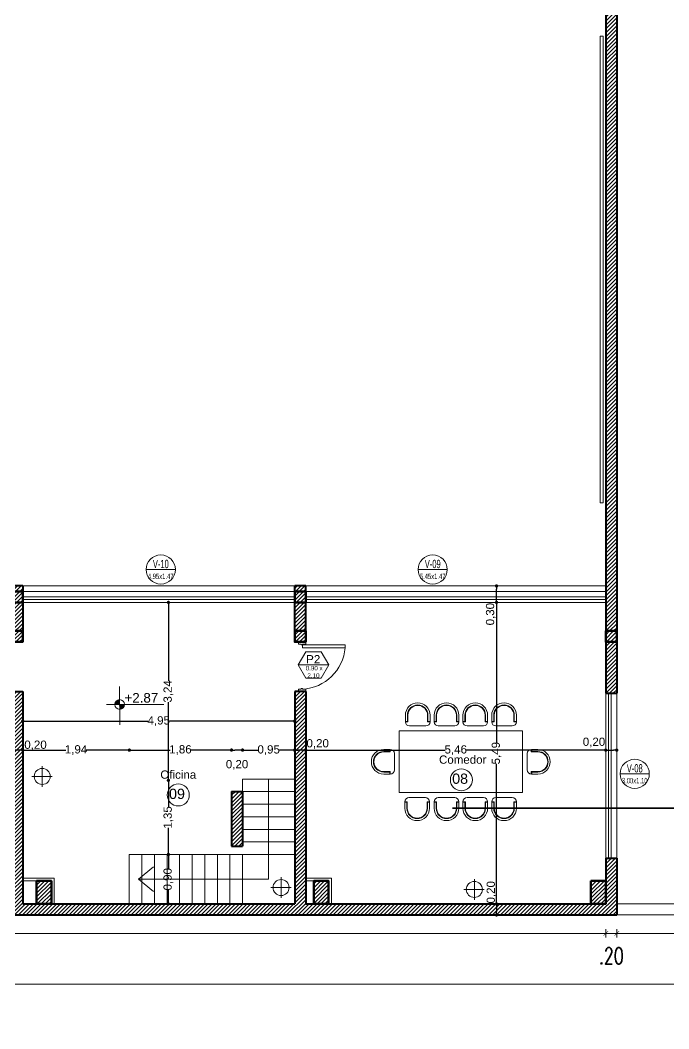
# Model space of a CAD drawing. Header units: millimetres. Extents: x 130 to 235, y 159 to 225.
# Drawn here: x 209.86 to 221.66, y 160.95 to 179.31 of the extents above; entities that cross this region are included whole.
import ezdxf
from ezdxf.enums import TextEntityAlignment as Align

# ---------------------------------------------------------------- set-up
doc = ezdxf.new("R2010")
doc.units = ezdxf.units.MM
doc.linetypes.add('ACAD_ISO10W100', pattern=[18.5, 12, -3, 0.5, -3])
for name, color, linetype, lineweight in [('015', 1, 'Continuous', 15), ('02', 5, 'Continuous', 20), ('A-COT-PARC', 252, 'Continuous', 15), ('A-SIMB-CARP', 7, 'Continuous', 13), ('A-SIMB-TEXT', 60, 'Continuous', 15), ('COLUMNAS', 3, 'Continuous', 50), ('COTAS', 151, 'Continuous', 5), ('EJES', 6, 'ACAD_ISO10W100', 35), ('Hatch', 253, 'Continuous', 5), ('hatch muro', 252, 'Continuous', 5), ('MUROS', 7, 'Continuous', 40), ('Simbolos', 6, 'Continuous', 20), ('TEXTOS', 2, 'Continuous', 20), ('Textos Simb', 4, 'Continuous', 20)]:
    doc.layers.add(name, color=color, linetype=linetype, lineweight=lineweight)
doc.layers.add('luces emergencia', color=40, linetype='Continuous', lineweight=5, true_color=0xeac806)
doc.styles.add('COTAS', font='ROMANS', dxfattribs={"width": 0.7})
doc.styles.add('REFE-SIM-01', font='swisscl.ttf', dxfattribs={"width": 0.9})
doc.styles.add('STYLE1', font='arial.ttf')
doc.dimstyles.new('COTA 100', dxfattribs={"dimtxt": 0.12, "dimasz": 0.15, "dimexe": 0, "dimexo": 0, "dimgap": 0.04, "dimtad": 1, "dimzin": 4, "dimdsep": 46, "dimtxsty": 'COTAS', "dimblk1": 'COTA_N', "dimblk2": 'COTA_N', "dimsah": 1, "dimcen": 0.09, "dimse1": 1, "dimse2": 1, "dimclrd": 256, "dimclrt": 60, "dimadec": 4, "dimazin": 0, "dimtfac": 1, "dimtix": 1, "dimtmove": 2, "dimatfit": 3, "dimfxl": 1, "dimtolj": 1, "dimtzin": 0, "dimlwd": -1, "dimarcsym": 0})
doc.dimstyles.new('ISO-25', dxfattribs={"dimtxt": 0.15, "dimasz": 0.06, "dimexe": 0, "dimexo": 0, "dimgap": 0, "dimtad": 0, "dimzin": 1, "dimtxsty": 'STYLE1', "dimblk": 'DOT', "dimcen": 2.5, "dimclrt": 5, "dimadec": 0, "dimazin": 0, "dimtfac": 1, "dimtmove": 2, "dimatfit": 3, "dimldrblk": 'DOT', "dimfxl": 1, "dimarcsym": 0})
pattern_1 = [(45, (-1047.780325, -271.0186), (-0.035355339, 0.035355339), [])]

# ---------------------------------------------------------------- blocks, each defined once
blk = doc.blocks.new('COTA_N')
for p, q in [((-1, 0), (0, 0)), ((0, 0.5), (0, -0.5))]:
    blk.add_line(p, q)
at = {"const_width": 0.065}
blk.add_lwpolyline([(0.141421, 0.141421), (0.282843, 0.282843), (0, 0), (-0.141421, -0.141421), (-0.282843, -0.282843)], dxfattribs=at)
blk = doc.blocks.new('*D106')
at = {"layer": 'A-COT-PARC', "linetype": 'ByBlock'}
blk.add_line((144.734152, 162.685869), (220.364152, 162.685869), dxfattribs=at)
at = {"layer": 'Defpoints', "color": 0}
for p in [(144.584152, 163.264188), (220.514152, 163.264188), (220.514152, 162.685869)]:
    blk.add_point(p, dxfattribs=at)
at = {"layer": 'A-COT-PARC', "xscale": 0.15, "yscale": 0.15, "zscale": 0.15, "rotation": 180}
blk.add_blockref('COTA_N', (144.584152, 162.685869), dxfattribs=at)
at = {"layer": 'A-COT-PARC', "xscale": 0.15, "yscale": 0.15, "zscale": 0.15}
blk.add_blockref('COTA_N', (220.514152, 162.685869), dxfattribs=at)
at = {"layer": 'A-COT-PARC', "color": 60, "insert": (190.714152, 162.281275), "char_height": 0.6, "attachment_point": 5, "style": 'COTAS'}
blk.add_mtext('\\A1;{\\H0.5x;75.93}', dxfattribs=at)
blk = doc.blocks.new('*D107')
at = {"layer": 'A-COT-PARC', "linetype": 'ByBlock'}
for p, q in [((220.364152, 162.685869), (220.214152, 162.685869)), ((220.514152, 162.685869), (220.714152, 162.685869)), ((220.864152, 162.685869), (221.014152, 162.685869))]:
    blk.add_line(p, q, dxfattribs=at)
at = {"layer": 'Defpoints', "color": 0}
for p in [(220.514152, 163.264188), (220.714152, 163.264188), (220.714152, 162.685869)]:
    blk.add_point(p, dxfattribs=at)
at = {"layer": 'A-COT-PARC', "xscale": 0.15, "yscale": 0.15, "zscale": 0.15}
blk.add_blockref('COTA_N', (220.514152, 162.685869), dxfattribs=at)
at = {"layer": 'A-COT-PARC', "xscale": 0.15, "yscale": 0.15, "zscale": 0.15, "rotation": 180}
blk.add_blockref('COTA_N', (220.714152, 162.685869), dxfattribs=at)
at = {"layer": 'A-COT-PARC', "color": 60, "insert": (220.614152, 162.277301), "char_height": 0.6, "attachment_point": 5, "style": 'COTAS'}
blk.add_mtext('\\A1;{\\H0.5x;.20}', dxfattribs=at)
blk = doc.blocks.new('*D108')
at = {"layer": 'A-COT-PARC', "linetype": 'ByBlock'}
blk.add_line((220.864152, 162.685869), (225.664152, 162.685869), dxfattribs=at)
at = {"layer": 'Defpoints', "color": 0}
for p in [(220.714152, 163.022115), (225.814152, 163.022115), (225.814152, 162.685869)]:
    blk.add_point(p, dxfattribs=at)
at = {"layer": 'A-COT-PARC', "xscale": 0.15, "yscale": 0.15, "zscale": 0.15, "rotation": 180}
blk.add_blockref('COTA_N', (220.714152, 162.685869), dxfattribs=at)
at = {"layer": 'A-COT-PARC', "xscale": 0.15, "yscale": 0.15, "zscale": 0.15}
blk.add_blockref('COTA_N', (225.814152, 162.685869), dxfattribs=at)
at = {"layer": 'A-COT-PARC', "color": 60, "insert": (223.929152, 162.264786), "char_height": 0.6, "attachment_point": 5, "style": 'COTAS'}
blk.add_mtext('\\A1;{\\H0.5x;5.10}', dxfattribs=at)
blk = doc.blocks.new('*D109')
at = {"layer": 'A-COT-PARC', "linetype": 'ByBlock'}
blk.add_line((225.664152, 161.76424), (136.634152, 161.76424), dxfattribs=at)
at = {"layer": 'Defpoints', "color": 0}
for p in [(136.484152, 163.36033), (225.814152, 163.36033), (136.484152, 161.76424)]:
    blk.add_point(p, dxfattribs=at)
at = {"layer": 'A-COT-PARC', "xscale": 0.15, "yscale": 0.15, "zscale": 0.15, "rotation": 180}
blk.add_blockref('COTA_N', (136.484152, 161.76424), dxfattribs=at)
at = {"layer": 'A-COT-PARC', "xscale": 0.15, "yscale": 0.15, "zscale": 0.15}
blk.add_blockref('COTA_N', (225.814152, 161.76424), dxfattribs=at)
at = {"layer": 'A-COT-PARC', "color": 60, "insert": (173.649152, 161.342333), "char_height": 0.6, "attachment_point": 5, "style": 'COTAS'}
blk.add_mtext('\\A1;{\\H0.5x;89.33}', dxfattribs=at)
blk = doc.blocks.new('*D113')
at = {"layer": 'A-COT-PARC', "linetype": 'ByBlock'}
for p, q in [((229.213594, 163.372115), (229.213594, 163.522115)), ((229.213594, 163.222115), (229.213594, 163.022115)), ((229.213594, 162.872115), (229.213594, 162.722115))]:
    blk.add_line(p, q, dxfattribs=at)
at = {"layer": 'Defpoints', "color": 0}
for p in [(220.470121, 163.222115), (220.470121, 163.022115), (229.213594, 163.022115)]:
    blk.add_point(p, dxfattribs=at)
at = {"layer": 'A-COT-PARC', "xscale": 0.15, "yscale": 0.15, "zscale": 0.15}
for p, rotation in [((229.213594, 163.222115), 270), ((229.213594, 163.022115), 90)]:
    blk.add_blockref('COTA_N', p, dxfattribs=dict(at, rotation=rotation))
at = {"layer": 'A-COT-PARC', "color": 60, "insert": (229.586193, 163.122115), "char_height": 0.6, "attachment_point": 5, "rotation": 90, "style": 'COTAS'}
blk.add_mtext('\\A1;{\\H0.5x;.20}', dxfattribs=at)
blk = doc.blocks.new('*D114')
at = {"layer": 'A-COT-PARC', "linetype": 'ByBlock'}
blk.add_line((229.781215, 187.872115), (229.781215, 163.172115), dxfattribs=at)
at = {"layer": 'Defpoints', "color": 0}
for p in [(220.210219, 188.022115), (220.210219, 163.022115), (229.781215, 163.022115)]:
    blk.add_point(p, dxfattribs=at)
at = {"layer": 'A-COT-PARC', "xscale": 0.15, "yscale": 0.15, "zscale": 0.15}
for p, rotation in [((229.781215, 188.022115), 90), ((229.781215, 163.022115), 270)]:
    blk.add_blockref('COTA_N', p, dxfattribs=dict(at, rotation=rotation))
at = {"layer": 'A-COT-PARC', "color": 60, "insert": (230.157405, 175.522115), "char_height": 0.6, "attachment_point": 5, "rotation": 90, "style": 'COTAS'}
blk.add_mtext('\\A1;{\\H0.5x;25.00}', dxfattribs=at)
blk = doc.blocks.new('Carp-simb')
blk.add_line((-0.177133, 0), (0.177133, 0))
blk.add_circle((0, 0), 0.177133)
at = {"layer": 'A-SIMB-TEXT', "style": 'REFE-SIM-01', "width": 0.85}
for tag, height, p in [('CARP-TIPO', 0.1, (-0.000756, 0.017038)), ('CARP-N', 0.096, (0, -0.116142))]:
    blk.add_attdef(tag, text='', height=height, dxfattribs=at).set_placement(p, align=Align.CENTER)
blk = doc.blocks.new('P090A')
at = {"linetype": 'Continuous'}
for p, q in [((0.914934, 0.000844), (0.914934, 0.015844)), ((0.914934, 0.015844), (0.954934, 0.015844)), ((1.814934, 0.015844), (1.774934, 0.015844)), ((1.814934, 0.000844), (1.814934, 0.015844)), ((0.914934, -0.099156), (0.914934, -0.114156)), ((0.914934, -0.114156), (0.954934, -0.114156)), ((0.969934, -0.044156), (0.954934, -0.044156)), ((0.969934, -0.044156), (0.954934, -0.044156)), ((0.954934, -0.064156), (0.954934, -0.114156)), ((0.969934, -0.064156), (0.954934, -0.064156)), ((1.759934, -0.044156), (1.774934, -0.044156)), ((1.759934, -0.064156), (1.774934, -0.064156)), ((1.774934, -0.064156), (1.774934, -0.114156)), ((1.814934, -0.114156), (1.774934, -0.114156)), ((1.814934, -0.099156), (1.814934, -0.114156))]:
    blk.add_line(p, q, dxfattribs=at)
for p, q in [((0.954934, -0.044156), (0.954934, 0.015844)), ((1.774934, -0.044156), (1.774934, 0.015844)), ((0.969934, -0.064156), (0.969934, -0.044156)), ((1.759934, -0.064156), (1.759934, -0.044156))]:
    blk.add_line(p, q)
blk.add_arc((1.782072, -0.091082), 0.828468, 94.995303, 176.752942, dxfattribs=at)
at = {"layer": '02', "linetype": 'Continuous'}
for p, q in [((1.709934, -0.044156), (1.709934, 0.73424)), ((1.709934, 0.73424), (1.759934, 0.73424)), ((1.759934, 0.73424), (1.759934, -0.044156)), ((1.759934, -0.044156), (1.709934, -0.044156))]:
    blk.add_line(p, q, dxfattribs=at)
blk = doc.blocks.new('ss')
at = {"layer": '015'}
for p, q in [((1244.808315, 465.107349), (1244.808315, 464.995154)), ((1244.845714, 464.995154), (1244.808315, 464.995154)), ((1244.853193, 464.987675), (1244.808315, 464.987675)), ((1244.845714, 465.107349), (1244.845714, 464.995154)), ((1244.853193, 465.107349), (1244.853193, 464.987675)), ((1245.212216, 465.107349), (1245.212216, 464.987675)), ((1245.257094, 464.987675), (1245.212216, 464.987675)), ((1245.219696, 465.107349), (1245.219696, 464.995154)), ((1245.257094, 464.995154), (1245.219696, 464.995154)), ((1245.257094, 465.107349), (1245.257094, 464.995154)), ((1245.33189, 465.107349), (1245.33189, 464.995154)), ((1245.369289, 464.995154), (1245.33189, 464.995154)), ((1245.376768, 464.987675), (1245.33189, 464.987675)), ((1245.369289, 465.107349), (1245.369289, 464.995154)), ((1245.376768, 465.107349), (1245.376768, 464.987675)), ((1245.735791, 465.107349), (1245.735791, 464.987675)), ((1245.780669, 464.987675), (1245.735791, 464.987675)), ((1245.743271, 465.107349), (1245.743271, 464.995154)), ((1245.780669, 464.995154), (1245.743271, 464.995154)), ((1245.780669, 465.107349), (1245.780669, 464.995154)), ((1245.855465, 465.107349), (1245.855465, 464.995154)), ((1245.892864, 464.995154), (1245.855465, 464.995154)), ((1245.900343, 464.987675), (1245.855465, 464.987675)), ((1245.892864, 465.107349), (1245.892864, 464.995154)), ((1245.900343, 465.107349), (1245.900343, 464.987675)), ((1246.259366, 465.107349), (1246.259366, 464.987675)), ((1246.304244, 464.987675), (1246.259366, 464.987675)), ((1246.266846, 465.107349), (1246.266846, 464.995154)), ((1246.304244, 464.995154), (1246.266846, 464.995154)), ((1246.304244, 465.107349), (1246.304244, 464.995154)), ((1246.37904, 465.107349), (1246.37904, 464.995154)), ((1246.416439, 464.995154), (1246.37904, 464.995154)), ((1246.423918, 464.987675), (1246.37904, 464.987675)), ((1246.416439, 465.107349), (1246.416439, 464.995154)), ((1246.423918, 465.107349), (1246.423918, 464.987675)), ((1246.782941, 465.107349), (1246.782941, 464.987675)), ((1246.827819, 464.987675), (1246.782941, 464.987675)), ((1246.790421, 465.107349), (1246.790421, 464.995154)), ((1246.827819, 464.995154), (1246.790421, 464.995154)), ((1246.827819, 465.107349), (1246.827819, 464.995154)), ((1245.182298, 464.912878), (1244.883112, 464.912878)), ((1245.705873, 464.912878), (1245.406687, 464.912878)), ((1246.229448, 464.912878), (1245.930262, 464.912878)), ((1246.753023, 464.912878), (1246.453837, 464.912878)), ((1244.413609, 464.484049), (1244.525804, 464.484049)), ((1244.413609, 464.44665), (1244.525804, 464.44665)), ((1244.413609, 464.439171), (1244.533284, 464.439171)), ((1244.525804, 464.484049), (1244.525804, 464.44665)), ((1244.533284, 464.484049), (1244.533284, 464.439171)), ((1247.099805, 464.484049), (1247.099805, 464.439171)), ((1247.21948, 464.439171), (1247.099805, 464.439171)), ((1247.107285, 464.484049), (1247.107285, 464.44665)), ((1247.21948, 464.484049), (1247.107285, 464.484049)), ((1247.21948, 464.44665), (1247.107285, 464.44665)), ((1244.60808, 464.409252), (1244.60808, 464.110066)), ((1247.025009, 464.409252), (1247.025009, 464.110066)), ((1244.413609, 464.080148), (1244.533284, 464.080148)), ((1244.413609, 464.072668), (1244.525804, 464.072668)), ((1244.525804, 464.072668), (1244.525804, 464.03527)), ((1244.533284, 464.080148), (1244.533284, 464.03527)), ((1247.099805, 464.080148), (1247.099805, 464.03527)), ((1247.21948, 464.080148), (1247.099805, 464.080148)), ((1247.107285, 464.072668), (1247.107285, 464.03527)), ((1247.21948, 464.072668), (1247.107285, 464.072668)), ((1244.413609, 464.03527), (1244.525804, 464.03527)), ((1247.21948, 464.03527), (1247.107285, 464.03527)), ((1244.843096, 463.531644), (1244.798218, 463.531644)), ((1244.798218, 463.41197), (1244.798218, 463.524164)), ((1244.835616, 463.524164), (1244.798218, 463.524164)), ((1244.835616, 463.41197), (1244.835616, 463.524164)), ((1244.843096, 463.41197), (1244.843096, 463.531644)), ((1245.1722, 463.60644), (1244.873014, 463.60644)), ((1245.202118, 463.41197), (1245.202118, 463.531644)), ((1245.246996, 463.531644), (1245.202118, 463.531644)), ((1245.209598, 463.41197), (1245.209598, 463.524164)), ((1245.246996, 463.524164), (1245.209598, 463.524164)), ((1245.246996, 463.41197), (1245.246996, 463.524164)), ((1245.376768, 463.531644), (1245.33189, 463.531644)), ((1245.33189, 463.41197), (1245.33189, 463.524164)), ((1245.369289, 463.524164), (1245.33189, 463.524164)), ((1245.369289, 463.41197), (1245.369289, 463.524164)), ((1245.376768, 463.41197), (1245.376768, 463.531644)), ((1245.705873, 463.60644), (1245.406687, 463.60644)), ((1245.735791, 463.41197), (1245.735791, 463.531644)), ((1245.780669, 463.531644), (1245.735791, 463.531644)), ((1245.743271, 463.41197), (1245.743271, 463.524164)), ((1245.780669, 463.524164), (1245.743271, 463.524164)), ((1245.780669, 463.41197), (1245.780669, 463.524164)), ((1245.900343, 463.531644), (1245.855465, 463.531644)), ((1245.855465, 463.41197), (1245.855465, 463.524164)), ((1245.892864, 463.524164), (1245.855465, 463.524164)), ((1245.892864, 463.41197), (1245.892864, 463.524164)), ((1245.900343, 463.41197), (1245.900343, 463.531644)), ((1246.229448, 463.60644), (1245.930262, 463.60644)), ((1246.259366, 463.41197), (1246.259366, 463.531644)), ((1246.304244, 463.531644), (1246.259366, 463.531644)), ((1246.266846, 463.41197), (1246.266846, 463.524164)), ((1246.304244, 463.524164), (1246.266846, 463.524164)), ((1246.304244, 463.41197), (1246.304244, 463.524164)), ((1246.423918, 463.531644), (1246.37904, 463.531644)), ((1246.37904, 463.41197), (1246.37904, 463.524164)), ((1246.416439, 463.524164), (1246.37904, 463.524164)), ((1246.416439, 463.41197), (1246.416439, 463.524164)), ((1246.423918, 463.41197), (1246.423918, 463.531644)), ((1246.753023, 463.60644), (1246.453837, 463.60644)), ((1246.782941, 463.41197), (1246.782941, 463.531644)), ((1246.827819, 463.531644), (1246.782941, 463.531644)), ((1246.790421, 463.41197), (1246.790421, 463.524164)), ((1246.827819, 463.524164), (1246.790421, 463.524164)), ((1246.827819, 463.41197), (1246.827819, 463.524164))]:
    blk.add_line(p, q, dxfattribs=at)
blk.add_lwpolyline([(1246.938491, 463.698686), (1246.938491, 464.820632), (1244.694598, 464.820632), (1244.694598, 463.698686)], close=True, dxfattribs=at)
for centre, radius, start, end in [((1245.032705, 465.107349), 0.224389, 0, 180), ((1245.032705, 465.107349), 0.186991, 0, 180), ((1245.032705, 465.107349), 0.179511, 0, 180), ((1245.55628, 465.107349), 0.224389, 0, 180), ((1245.55628, 465.107349), 0.186991, 0, 180), ((1245.55628, 465.107349), 0.179511, 0, 180), ((1246.079855, 465.107349), 0.224389, 0, 180), ((1246.079855, 465.107349), 0.186991, 0, 180), ((1246.079855, 465.107349), 0.179511, 0, 180), ((1246.60343, 465.107349), 0.224389, 0, 180), ((1246.60343, 465.107349), 0.186991, 0, 180), ((1246.60343, 465.107349), 0.179511, 0, 180), ((1244.883112, 464.987675), 0.074796, 180, 270), ((1245.182298, 464.987675), 0.074796, 270, 0), ((1245.406687, 464.987675), 0.074796, 180, 270), ((1245.705873, 464.987675), 0.074796, 270, 0), ((1245.930262, 464.987675), 0.074796, 180, 270), ((1246.229448, 464.987675), 0.074796, 270, 0), ((1246.453837, 464.987675), 0.074796, 180, 270), ((1246.753023, 464.987675), 0.074796, 270, 0), ((1244.413609, 464.259659), 0.224389, 90, 270), ((1244.413609, 464.259659), 0.186991, 90, 270), ((1244.413609, 464.259659), 0.179511, 90, 270), ((1244.533284, 464.409252), 0.074796, 0, 90), ((1247.099805, 464.409252), 0.074796, 90, 180), ((1247.21948, 464.259659), 0.224389, 270, 90), ((1247.21948, 464.259659), 0.186991, 270, 90), ((1247.21948, 464.259659), 0.179511, 270, 90), ((1244.533284, 464.110066), 0.074796, 270, 0), ((1247.099805, 464.110066), 0.074796, 180, 270), ((1244.873014, 463.531644), 0.074796, 90, 180), ((1245.1722, 463.531644), 0.074796, 0, 90), ((1245.406687, 463.531644), 0.074796, 90, 180), ((1245.705873, 463.531644), 0.074796, 0, 90), ((1245.930262, 463.531644), 0.074796, 90, 180), ((1246.229448, 463.531644), 0.074796, 0, 90), ((1246.453837, 463.531644), 0.074796, 90, 180), ((1246.753023, 463.531644), 0.074796, 0, 90), ((1245.022607, 463.41197), 0.224389, 180, 0), ((1245.022607, 463.41197), 0.186991, 180, 0), ((1245.022607, 463.41197), 0.179511, 180, 0), ((1245.55628, 463.41197), 0.224389, 180, 0), ((1245.55628, 463.41197), 0.186991, 180, 0), ((1245.55628, 463.41197), 0.179511, 180, 0), ((1246.079855, 463.41197), 0.224389, 180, 0), ((1246.079855, 463.41197), 0.186991, 180, 0), ((1246.079855, 463.41197), 0.179511, 180, 0), ((1246.60343, 463.41197), 0.224389, 180, 0), ((1246.60343, 463.41197), 0.186991, 180, 0), ((1246.60343, 463.41197), 0.179511, 180, 0)]:
    blk.add_arc(centre, radius, start, end, dxfattribs=at)
blk = doc.blocks.new('_DOT')
at = {"color": 0, "linetype": 'ByBlock', "lineweight": -2}
blk.add_line((-0.5, 0), (-1, 0), dxfattribs=at)
at = {"color": 0, "linetype": 'ByBlock', "const_width": 0.5}
blk.add_lwpolyline([(-0.25, 0, 1), (0.25, 0, 1)], format="xyb", close=True, dxfattribs=at)
blk = doc.blocks.new('*D116')
at = {"layer": 'COTAS', "color": 0, "lineweight": -2, "ltscale": 2}
for p, q in [((215.054152, 166.022115), (215.054152, 166.022115)), ((215.114152, 166.022115), (217.589527, 166.022115)), ((220.454152, 166.022115), (217.978777, 166.022115)), ((220.514152, 166.022115), (220.514152, 166.022115))]:
    blk.add_line(p, q, dxfattribs=at)
at = {"layer": 'Defpoints', "color": 0}
for p in [(215.054152, 166.022115), (215.054152, 166.022115), (220.514152, 166.022115)]:
    blk.add_point(p, dxfattribs=at)
at = {"layer": 'COTAS', "color": 0, "lineweight": -2, "xscale": 0.06, "yscale": 0.06, "zscale": 0.06, "rotation": 180}
blk.add_blockref('_DOT', (215.054152, 166.022115), dxfattribs=at)
at = {"layer": 'COTAS', "color": 0, "lineweight": -2, "xscale": 0.06, "yscale": 0.06, "zscale": 0.06}
blk.add_blockref('_DOT', (220.514152, 166.022115), dxfattribs=at)
at = {"layer": 'COTAS', "color": 5, "insert": (217.784152, 166.022115), "char_height": 0.15, "attachment_point": 5, "style": 'STYLE1'}
blk.add_mtext('5,46', dxfattribs=at)
blk = doc.blocks.new('*D117')
at = {"layer": 'COTAS', "color": 0, "lineweight": -2, "ltscale": 2}
for p, q in [((214.854152, 166.022115), (214.854152, 166.022115)), ((214.994152, 166.022115), (214.914152, 166.022115)), ((215.054152, 166.022115), (215.054152, 166.022115))]:
    blk.add_line(p, q, dxfattribs=at)
at = {"layer": 'Defpoints', "color": 0}
for p in [(214.854152, 166.022115), (214.854152, 166.022115), (215.054152, 166.022115)]:
    blk.add_point(p, dxfattribs=at)
at = {"layer": 'COTAS', "color": 0, "lineweight": -2, "xscale": 0.06, "yscale": 0.06, "zscale": 0.06, "rotation": 180}
blk.add_blockref('_DOT', (214.854152, 166.022115), dxfattribs=at)
at = {"layer": 'COTAS', "color": 0, "lineweight": -2, "xscale": 0.06, "yscale": 0.06, "zscale": 0.06}
blk.add_blockref('_DOT', (215.054152, 166.022115), dxfattribs=at)
at = {"layer": 'COTAS', "color": 5, "insert": (215.271333, 166.133965), "char_height": 0.15, "attachment_point": 5, "style": 'STYLE1'}
blk.add_mtext('0,20', dxfattribs=at)
blk = doc.blocks.new('*D118')
at = {"layer": 'COTAS', "color": 0, "lineweight": -2, "ltscale": 2}
for p, q in [((213.904152, 166.013856), (213.904152, 166.022115)), ((213.964152, 166.022115), (214.184002, 166.022115)), ((214.794152, 166.022115), (214.574302, 166.022115)), ((214.854152, 166.013856), (214.854152, 166.022115))]:
    blk.add_line(p, q, dxfattribs=at)
at = {"layer": 'Defpoints', "color": 0}
for p in [(213.904152, 166.022115), (213.904152, 166.013856), (214.854152, 166.013856)]:
    blk.add_point(p, dxfattribs=at)
at = {"layer": 'COTAS', "color": 0, "lineweight": -2, "xscale": 0.06, "yscale": 0.06, "zscale": 0.06, "rotation": 180}
blk.add_blockref('_DOT', (213.904152, 166.022115), dxfattribs=at)
at = {"layer": 'COTAS', "color": 0, "lineweight": -2, "xscale": 0.06, "yscale": 0.06, "zscale": 0.06}
blk.add_blockref('_DOT', (214.854152, 166.022115), dxfattribs=at)
at = {"layer": 'COTAS', "color": 5, "insert": (214.379152, 166.022115), "char_height": 0.15, "attachment_point": 5, "style": 'STYLE1'}
blk.add_mtext('0,95', dxfattribs=at)
blk = doc.blocks.new('*D120')
at = {"layer": 'COTAS', "color": 0, "lineweight": -2, "ltscale": 2}
for p, q in [((218.526166, 168.712125), (218.526166, 168.712125)), ((218.526167, 168.652125), (218.526171, 166.161895)), ((218.526175, 163.282115), (218.526171, 165.772345)), ((218.526175, 163.222115), (218.526175, 163.222115))]:
    blk.add_line(p, q, dxfattribs=at)
at = {"layer": 'Defpoints', "color": 0}
for p in [(218.526166, 168.712125), (218.526166, 168.712125), (218.526175, 163.222115)]:
    blk.add_point(p, dxfattribs=at)
at = {"layer": 'COTAS', "color": 0, "lineweight": -2, "xscale": 0.06, "yscale": 0.06, "zscale": 0.06}
for p, rotation in [((218.526166, 168.712125), 90.000094), ((218.526175, 163.222115), 270.000094)]:
    blk.add_blockref('_DOT', p, dxfattribs=dict(at, rotation=rotation))
at = {"layer": 'COTAS', "color": 5, "insert": (218.526171, 165.96712), "char_height": 0.15, "attachment_point": 5, "rotation": 90.0000941, "style": 'STYLE1'}
blk.add_mtext('5,49', dxfattribs=at)
blk = doc.blocks.new('*D121')
at = {"layer": 'COTAS', "color": 0, "lineweight": -2, "ltscale": 2}
for p, q in [((218.526166, 169.01211), (218.526166, 169.01211)), ((218.526167, 168.772125), (218.526166, 168.95211)), ((218.526166, 168.712125), (218.526167, 168.712125))]:
    blk.add_line(p, q, dxfattribs=at)
at = {"layer": 'Defpoints', "color": 0}
for p in [(218.526166, 169.01211), (218.526166, 169.01211), (218.526166, 168.712125)]:
    blk.add_point(p, dxfattribs=at)
at = {"layer": 'COTAS', "color": 0, "lineweight": -2, "xscale": 0.06, "yscale": 0.06, "zscale": 0.06}
for p, rotation in [((218.526166, 169.01211), 90.000031), ((218.526167, 168.712125), 270.000031)]:
    blk.add_blockref('_DOT', p, dxfattribs=dict(at, rotation=rotation))
at = {"layer": 'COTAS', "color": 5, "insert": (218.422032, 168.498496), "char_height": 0.15, "attachment_point": 5, "rotation": 90.0000314, "style": 'STYLE1'}
blk.add_mtext('0,30', dxfattribs=at)
blk = doc.blocks.new('*D122')
at = {"layer": 'COTAS', "color": 0, "lineweight": -2, "ltscale": 2}
for p, q in [((218.526175, 163.222115), (218.526175, 163.222115)), ((218.526175, 163.162115), (218.526175, 163.082115)), ((218.526175, 163.022115), (218.526175, 163.022115))]:
    blk.add_line(p, q, dxfattribs=at)
at = {"layer": 'Defpoints', "color": 0}
for p in [(218.526175, 163.222115), (218.526175, 163.022115), (218.526175, 163.022115)]:
    blk.add_point(p, dxfattribs=at)
at = {"layer": 'COTAS', "color": 0, "lineweight": -2, "xscale": 0.06, "yscale": 0.06, "zscale": 0.06}
for p, rotation in [((218.526175, 163.222115), 90), ((218.526175, 163.022115), 270)]:
    blk.add_blockref('_DOT', p, dxfattribs=dict(at, rotation=rotation))
at = {"layer": 'COTAS', "color": 5, "insert": (218.434721, 163.435262), "char_height": 0.15, "attachment_point": 5, "rotation": 90, "style": 'STYLE1'}
blk.add_mtext('0,20', dxfattribs=at)
blk = doc.blocks.new('*D123')
at = {"layer": 'COTAS', "color": 0, "lineweight": -2, "ltscale": 2}
for p, q in [((212.554152, 164.122115), (212.554152, 164.122115)), ((212.554152, 164.062115), (212.554152, 163.86644)), ((212.554152, 163.282115), (212.554152, 163.47779)), ((212.554152, 163.222115), (212.554152, 163.222115))]:
    blk.add_line(p, q, dxfattribs=at)
at = {"layer": 'Defpoints', "color": 0}
for p in [(212.554152, 164.122115), (212.554152, 164.122115), (212.554152, 163.222115)]:
    blk.add_point(p, dxfattribs=at)
at = {"layer": 'COTAS', "color": 0, "lineweight": -2, "xscale": 0.06, "yscale": 0.06, "zscale": 0.06}
for p, rotation in [((212.554152, 164.122115), 90), ((212.554152, 163.222115), 270)]:
    blk.add_blockref('_DOT', p, dxfattribs=dict(at, rotation=rotation))
at = {"layer": 'COTAS', "color": 5, "insert": (212.554152, 163.672115), "char_height": 0.15, "attachment_point": 5, "rotation": 90, "style": 'STYLE1'}
blk.add_mtext('0,90', dxfattribs=at)
blk = doc.blocks.new('*D124')
at = {"layer": 'COTAS', "color": 0, "lineweight": -2, "ltscale": 2}
for p, q in [((212.554152, 165.472115), (212.555084, 165.472115)), ((212.555084, 165.412115), (212.555084, 164.985215)), ((212.555084, 164.182115), (212.555084, 164.609015)), ((212.554152, 164.122115), (212.555084, 164.122115))]:
    blk.add_line(p, q, dxfattribs=at)
at = {"layer": 'Defpoints', "color": 0}
for p in [(212.554152, 165.472115), (212.555084, 165.472115), (212.554152, 164.122115)]:
    blk.add_point(p, dxfattribs=at)
at = {"layer": 'COTAS', "color": 0, "lineweight": -2, "xscale": 0.06, "yscale": 0.06, "zscale": 0.06}
for p, rotation in [((212.555084, 165.472115), 90), ((212.555084, 164.122115), 270)]:
    blk.add_blockref('_DOT', p, dxfattribs=dict(at, rotation=rotation))
at = {"layer": 'COTAS', "color": 5, "insert": (212.555084, 164.797115), "char_height": 0.15, "attachment_point": 5, "rotation": 90, "style": 'STYLE1'}
blk.add_mtext('1,35', dxfattribs=at)
blk = doc.blocks.new('*D125')
at = {"layer": 'COTAS', "color": 0, "lineweight": -2, "ltscale": 2}
for p, q in [((212.555078, 168.712115), (212.555078, 168.712115)), ((212.555078, 168.652115), (212.555081, 167.286365)), ((212.555084, 165.532115), (212.555081, 166.897865)), ((212.555084, 165.472115), (212.555084, 165.472115))]:
    blk.add_line(p, q, dxfattribs=at)
at = {"layer": 'Defpoints', "color": 0}
for p in [(212.555078, 168.712115), (212.555078, 168.712115), (212.555084, 165.472115)]:
    blk.add_point(p, dxfattribs=at)
at = {"layer": 'COTAS', "color": 0, "lineweight": -2, "xscale": 0.06, "yscale": 0.06, "zscale": 0.06}
for p, rotation in [((212.555078, 168.712115), 90.000106), ((212.555084, 165.472115), 270.000106)]:
    blk.add_blockref('_DOT', p, dxfattribs=dict(at, rotation=rotation))
at = {"layer": 'COTAS', "color": 5, "insert": (212.555081, 167.092115), "char_height": 0.15, "attachment_point": 5, "rotation": 90.000106, "style": 'STYLE1'}
blk.add_mtext('3,24', dxfattribs=at)
blk = doc.blocks.new('cota')
at = {"layer": 'Hatch'}
h = blk.add_hatch(dxfattribs=at)
h.set_pattern_fill('_USER,_O', color=256, scale=0.02, angle=45, pattern_type=0)
h.set_pattern_definition([(45, (-101.122498, -163.232523), (-0.0141421356, 0.0141421356), [])])
h.paths.add_polyline_path([(0, 0.089), (0, 0), (0.089, 0, 0.414214)])
h.paths.add_polyline_path([(0, 0), (-0.089, 0, 0.414214), (0, -0.089)])
at = {"layer": 'Simbolos'}
for p, q in [((0, -0.327), (0, 0.372)), ((0.803, 0), (-0.24, 0))]:
    blk.add_line(p, q, dxfattribs=at)
blk.add_circle((0, 0), 0.0885, dxfattribs=at)
blk = doc.blocks.new('*D135')
at = {"layer": 'COTAS', "color": 0, "lineweight": -2, "ltscale": 2}
for p, q in [((213.704152, 166.030374), (213.704152, 166.023493)), ((213.844152, 166.023493), (213.764152, 166.023493)), ((213.904152, 166.030374), (213.904152, 166.023493))]:
    blk.add_line(p, q, dxfattribs=at)
at = {"layer": 'Defpoints', "color": 0}
for p in [(213.704152, 166.030374), (213.704152, 166.023493), (213.904152, 166.030374)]:
    blk.add_point(p, dxfattribs=at)
at = {"layer": 'COTAS', "color": 0, "lineweight": -2, "xscale": 0.06, "yscale": 0.06, "zscale": 0.06, "rotation": 180}
blk.add_blockref('_DOT', (213.704152, 166.023493), dxfattribs=at)
at = {"layer": 'COTAS', "color": 0, "lineweight": -2, "xscale": 0.06, "yscale": 0.06, "zscale": 0.06}
blk.add_blockref('_DOT', (213.904152, 166.023493), dxfattribs=at)
at = {"layer": 'COTAS', "color": 5, "insert": (213.804152, 165.753268), "char_height": 0.15, "attachment_point": 5, "style": 'STYLE1'}
blk.add_mtext('0,20', dxfattribs=at)
blk = doc.blocks.new('*D136')
at = {"layer": 'COTAS', "color": 0, "lineweight": -2, "ltscale": 2}
for p, q in [((211.844152, 166.043337), (211.844152, 166.023493)), ((211.904152, 166.023493), (212.586577, 166.023493)), ((213.644152, 166.023493), (212.961727, 166.023493)), ((213.704152, 166.043337), (213.704152, 166.023493))]:
    blk.add_line(p, q, dxfattribs=at)
at = {"layer": 'Defpoints', "color": 0}
for p in [(211.844152, 166.043337), (211.844152, 166.023493), (213.704152, 166.043337)]:
    blk.add_point(p, dxfattribs=at)
at = {"layer": 'COTAS', "color": 0, "lineweight": -2, "xscale": 0.06, "yscale": 0.06, "zscale": 0.06, "rotation": 180}
blk.add_blockref('_DOT', (211.844152, 166.023493), dxfattribs=at)
at = {"layer": 'COTAS', "color": 0, "lineweight": -2, "xscale": 0.06, "yscale": 0.06, "zscale": 0.06}
blk.add_blockref('_DOT', (213.704152, 166.023493), dxfattribs=at)
at = {"layer": 'COTAS', "color": 5, "insert": (212.774152, 166.023493), "char_height": 0.15, "attachment_point": 5, "style": 'STYLE1'}
blk.add_mtext('1,86', dxfattribs=at)
blk = doc.blocks.new('*D137')
at = {"layer": 'COTAS', "color": 0, "lineweight": -2, "ltscale": 2}
for p, q in [((209.904151, 166.023492), (209.904151, 166.023492)), ((209.964151, 166.023492), (210.686877, 166.023492)), ((211.784152, 166.023492), (211.061427, 166.023492)), ((211.844152, 166.023493), (211.844152, 166.023493))]:
    blk.add_line(p, q, dxfattribs=at)
at = {"layer": 'Defpoints', "color": 0}
for p in [(209.904151, 166.023492), (209.904151, 166.023492), (211.844152, 166.023493)]:
    blk.add_point(p, dxfattribs=at)
at = {"layer": 'COTAS', "color": 0, "lineweight": -2, "xscale": 0.06, "yscale": 0.06, "zscale": 0.06}
for p, rotation in [((209.904151, 166.023492), 180.000027), ((211.844152, 166.023493), 2.7e-05)]:
    blk.add_blockref('_DOT', p, dxfattribs=dict(at, rotation=rotation))
at = {"layer": 'COTAS', "color": 5, "insert": (210.874152, 166.023492), "char_height": 0.15, "attachment_point": 5, "rotation": 0.0000269, "style": 'STYLE1'}
blk.add_mtext('1,94', dxfattribs=at)
blk = doc.blocks.new('*D138')
at = {"layer": 'COTAS', "color": 0, "lineweight": -2, "ltscale": 2}
for p, q in [((209.704151, 166.023492), (209.704151, 166.023492)), ((209.844151, 166.023492), (209.764151, 166.023492)), ((209.904151, 166.023492), (209.904151, 166.023492))]:
    blk.add_line(p, q, dxfattribs=at)
at = {"layer": 'Defpoints', "color": 0}
for p in [(209.704151, 166.023492), (209.704151, 166.023492), (209.904151, 166.023492)]:
    blk.add_point(p, dxfattribs=at)
at = {"layer": 'COTAS', "color": 0, "lineweight": -2, "xscale": 0.06, "yscale": 0.06, "zscale": 0.06}
for p, rotation in [((209.704151, 166.023492), 180.000028), ((209.904151, 166.023492), 2.8e-05)]:
    blk.add_blockref('_DOT', p, dxfattribs=dict(at, rotation=rotation))
at = {"layer": 'COTAS', "color": 5, "insert": (210.137093, 166.107563), "char_height": 0.15, "attachment_point": 5, "rotation": 0.0000281, "style": 'STYLE1'}
blk.add_mtext('0,20', dxfattribs=at)
blk = doc.blocks.new('*D139')
at = {"layer": 'COTAS', "color": 0, "lineweight": -2, "ltscale": 2}
for p, q in [((209.904151, 167.092115), (209.904151, 166.550217)), ((214.854151, 167.092115), (214.854151, 166.550217)), ((209.964151, 166.550217), (212.181001, 166.550217)), ((214.794151, 166.550217), (212.577301, 166.550217))]:
    blk.add_line(p, q, dxfattribs=at)
at = {"layer": 'Defpoints', "color": 0}
for p in [(209.904151, 167.092115), (214.854151, 167.092115), (209.904151, 166.550217)]:
    blk.add_point(p, dxfattribs=at)
at = {"layer": 'COTAS', "color": 0, "lineweight": -2, "xscale": 0.06, "yscale": 0.06, "zscale": 0.06}
for p, rotation in [((209.904151, 166.550217), 180), ((214.854151, 166.550217), 360)]:
    blk.add_blockref('_DOT', p, dxfattribs=dict(at, rotation=rotation))
at = {"layer": 'COTAS', "color": 5, "insert": (212.379151, 166.550217), "char_height": 0.15, "attachment_point": 5, "style": 'STYLE1'}
blk.add_mtext('4,95', dxfattribs=at)
blk = doc.blocks.new('*D146')
at = {"layer": 'COTAS', "color": 0, "lineweight": -2, "ltscale": 2}
for p, q in [((220.514152, 166.022115), (220.514152, 166.022115)), ((220.574152, 166.022115), (220.654152, 166.022115)), ((220.714152, 166.022115), (220.714152, 166.022115))]:
    blk.add_line(p, q, dxfattribs=at)
at = {"layer": 'Defpoints', "color": 0}
for p in [(220.514152, 166.022115), (220.714152, 166.022115), (220.714152, 166.022115)]:
    blk.add_point(p, dxfattribs=at)
at = {"layer": 'COTAS', "color": 0, "lineweight": -2, "xscale": 0.06, "yscale": 0.06, "zscale": 0.06, "rotation": 180}
blk.add_blockref('_DOT', (220.514152, 166.022115), dxfattribs=at)
at = {"layer": 'COTAS', "color": 0, "lineweight": -2, "xscale": 0.06, "yscale": 0.06, "zscale": 0.06}
blk.add_blockref('_DOT', (220.714152, 166.022115), dxfattribs=at)
at = {"layer": 'COTAS', "color": 5, "insert": (220.299265, 166.160765), "char_height": 0.15, "attachment_point": 5, "style": 'STYLE1'}
blk.add_mtext('0,20', dxfattribs=at)

msp = doc.modelspace()

# ---------------------------------------------------------------- hatches: boundary and pattern name
at = {"layer": 'hatch muro', "ltscale": 2}
h = msp.add_hatch(dxfattribs=at)
h.set_pattern_fill('ANSI31', color=256, scale=0.4)
h.set_pattern_definition(pattern_1)
h.paths.add_polyline_path([(152.959, 188.022), (220.714, 188.022), (220.714, 168.192), (220.514, 168.192), (220.514, 187.402), (220.514, 187.822), (220.244, 187.822), (152.959, 187.822)])
h = msp.add_hatch(dxfattribs=at)
h.set_pattern_fill('ANSI31', color=256, scale=0.4)
h.set_pattern_definition(pattern_1)
h.paths.add_polyline_path([(199.724, 168.192), (199.724, 167.992), (199.924, 167.992), (199.924, 168.192)])
h.paths.add_polyline_path([(199.724, 168.192), (199.724, 167.992), (199.924, 167.992), (199.924, 168.192)])
h.paths.add_polyline_path([(199.724, 168.192), (199.924, 168.192), (199.924, 167.992), (199.724, 167.992)])
h.paths.add_polyline_path([(209.704, 169.012), (209.904, 169.012), (209.904, 168.912), (209.704, 168.912)])
h.paths.add_polyline_path([(209.704, 168.912), (209.904, 168.912), (209.904, 168.712), (209.704, 168.712)])
h.paths.add_polyline_path([(209.704, 168.712), (209.904, 168.712), (209.904, 168.192), (209.704, 168.192)])
h.paths.add_polyline_path([(209.704, 168.192), (209.904, 168.192), (209.904, 167.992), (209.704, 167.992)])
h.paths.add_polyline_path([(214.854, 169.012), (215.054, 169.012), (215.054, 168.912), (214.854, 168.912)])
h.paths.add_polyline_path([(214.854, 168.912), (215.054, 168.912), (215.054, 168.712), (214.854, 168.712)])
h.paths.add_polyline_path([(214.854, 168.712), (215.054, 168.712), (215.054, 168.192), (214.854, 168.192)])
h.paths.add_polyline_path([(214.854, 168.192), (215.054, 168.192), (215.054, 167.992), (214.854, 167.992)])
h = msp.add_hatch(dxfattribs=at)
h.set_pattern_fill('ANSI31', color=256, scale=0.4)
h.set_pattern_definition(pattern_1)
h.paths.add_polyline_path([(220.514, 168.192), (220.714, 168.192), (220.714, 167.992), (220.514, 167.992)])
h.paths.add_polyline_path([(220.514, 167.992), (220.714, 167.992), (220.714, 167.057), (220.514, 167.057)])
h.paths.add_polyline_path([(152.959, 163.222), (199.724, 163.222), (199.724, 163.697), (199.924, 163.697), (199.924, 163.222), (201.934, 163.222), (201.934, 166.322), (202.084, 166.322), (202.084, 163.222), (207.544, 163.222), (207.544, 165.452), (209.004, 165.452), (209.004, 165.302), (207.694, 165.302), (207.694, 163.222), (209.704, 163.222), (209.704, 167.092), (209.904, 167.092), (209.904, 163.222), (214.854, 163.222), (214.854, 167.092), (215.054, 167.092), (215.054, 163.222), (220.244, 163.222), (220.514, 163.222), (220.514, 163.642), (220.514, 164.057), (220.714, 164.057), (220.714, 163.022), (152.959, 163.022)])
h = msp.add_hatch(dxfattribs=at)
h.set_pattern_fill('ANSI31', color=256, scale=0.4)
h.set_pattern_definition(pattern_1)
h.paths.add_polyline_path([(213.704, 165.272), (213.904, 165.272), (213.904, 164.272), (213.704, 164.272)])
h = msp.add_hatch(dxfattribs=at)
h.set_pattern_fill('ANSI31', color=256, scale=0.4)
h.set_pattern_definition(pattern_1)
h.paths.add_polyline_path([(220.244, 163.642), (220.514, 163.642), (220.514, 163.222), (220.244, 163.222)])
h.paths.add_polyline_path([(215.2, 163.222), (215.47, 163.222), (215.47, 163.642), (215.2, 163.642)])
h.paths.add_polyline_path([(210.156, 163.222), (210.426, 163.222), (210.426, 163.642), (210.156, 163.642)])
h.paths.add_polyline_path([(205.112, 163.222), (205.382, 163.222), (205.382, 163.642), (205.112, 163.642)])
h.paths.add_polyline_path([(200.068, 163.222), (200.338, 163.222), (200.338, 163.642), (200.068, 163.642)])
h.paths.add_polyline_path([(195.024, 163.222), (195.294, 163.222), (195.294, 163.642), (195.024, 163.642)])
h.paths.add_polyline_path([(189.98, 163.222), (190.25, 163.222), (190.25, 163.642), (189.98, 163.642)])
h.paths.add_polyline_path([(184.936, 163.222), (185.206, 163.222), (185.206, 163.642), (184.936, 163.642)])
h.paths.add_polyline_path([(179.892, 163.222), (180.162, 163.222), (180.162, 163.642), (179.892, 163.642)])
h.paths.add_polyline_path([(174.848, 163.222), (175.118, 163.222), (175.118, 163.642), (174.848, 163.642)])
h.paths.add_polyline_path([(169.804, 163.222), (170.074, 163.222), (170.074, 163.642), (169.804, 163.642)])
h.paths.add_polyline_path([(164.76, 163.222), (165.03, 163.222), (165.03, 163.642), (164.76, 163.642)])
h.paths.add_polyline_path([(159.716, 163.222), (159.986, 163.222), (159.986, 163.642), (159.716, 163.642)])
h.paths.add_polyline_path([(154.672, 163.222), (154.942, 163.222), (154.942, 163.642), (154.672, 163.642)])
h.paths.add_polyline_path([(149.628, 163.222), (149.898, 163.222), (149.898, 163.642), (149.628, 163.642)])
h.paths.add_polyline_path([(144.584, 163.642), (144.854, 163.642), (144.854, 163.222), (144.584, 163.222)])

# ---------------------------------------------------------------- linework, layer by layer
at = {"layer": '015'}
for p, q in [((220.414, 170.522), (220.414, 179.022)), ((220.464, 179.022), (220.414, 179.022)), ((220.464, 170.522), (220.464, 179.022)), ((220.464, 170.522), (220.414, 170.522)), ((214.854, 168.812), (209.904, 168.812)), ((220.514, 168.812), (215.054, 168.812)), ((214.854, 168.712), (209.904, 168.712)), ((220.514, 168.712), (215.054, 168.712)), ((220.514, 164.057), (220.514, 167.057)), ((220.614, 164.057), (220.614, 167.057))]:
    msp.add_line(p, q, dxfattribs=at)
at = {"layer": '015', "ltscale": 2}
for p, q in [((220.464, 170.522), (220.464, 170.522)), ((213.904, 165.272), (213.904, 165.495)), ((213.904, 165.495), (214.854, 165.495)), ((213.904, 165.267), (214.854, 165.267)), ((213.904, 165.038), (214.854, 165.038)), ((213.904, 164.809), (214.854, 164.809)), ((213.904, 164.58), (214.854, 164.58)), ((213.904, 164.351), (214.854, 164.351)), ((213.904, 164.122), (211.844, 164.122)), ((211.844, 164.122), (211.844, 163.222)), ((212.073, 164.122), (212.073, 163.222)), ((212.302, 164.122), (212.302, 163.222)), ((212.531, 164.122), (212.531, 163.222)), ((212.76, 164.122), (212.76, 163.222)), ((212.989, 164.122), (212.989, 163.222)), ((213.217, 164.122), (213.217, 163.222)), ((213.446, 164.122), (213.446, 163.222)), ((213.675, 164.122), (213.675, 163.222)), ((214.854, 164.122), (213.904, 164.122)), ((213.904, 164.122), (213.904, 163.222))]:
    msp.add_line(p, q, dxfattribs=at)
for points in [[(209.904, 163.692), (210.476, 163.692), (210.476, 163.222)], [(209.904, 163.642), (210.426, 163.642), (210.426, 163.222)], [(215.054, 163.692), (215.52, 163.692), (215.52, 163.222)], [(215.054, 163.642), (215.47, 163.642), (215.47, 163.222)]]:
    msp.add_lwpolyline(points, dxfattribs=at)
at = {"layer": '02'}
for p, q in [((209.904, 169.012), (214.854, 169.012)), ((215.054, 169.012), (220.514, 169.012)), ((209.904, 168.912), (214.854, 168.912)), ((215.054, 168.912), (220.514, 168.912)), ((214.854, 168.762), (209.904, 168.762)), ((220.514, 168.762), (215.054, 168.762)), ((220.564, 164.057), (220.564, 167.057)), ((220.714, 167.057), (220.714, 164.057))]:
    msp.add_line(p, q, dxfattribs=at)
at = {"layer": '02', "ltscale": 2}
for p, q in [((214.379, 165.495), (214.379, 163.672)), ((212.284, 163.897), (212.014, 163.672)), ((214.379, 163.672), (212.014, 163.672)), ((212.284, 163.447), (212.014, 163.672)), ((220.714, 163.222), (225.814, 163.222)), ((220.714, 163.022), (225.814, 163.022))]:
    msp.add_line(p, q, dxfattribs=at)
at = {"layer": 'COLUMNAS', "ltscale": 2}
for points in [[(209.704, 168.912), (209.904, 168.912), (209.904, 168.712), (209.704, 168.712)], [(214.854, 168.912), (215.054, 168.912), (215.054, 168.712), (214.854, 168.712)], [(209.704, 168.192), (209.904, 168.192), (209.904, 167.992), (209.704, 167.992)], [(214.854, 168.192), (215.054, 168.192), (215.054, 167.992), (214.854, 167.992)], [(220.514, 168.192), (220.714, 168.192), (220.714, 167.992), (220.514, 167.992)], [(210.156, 163.222), (210.426, 163.222), (210.426, 163.642), (210.156, 163.642)], [(215.2, 163.222), (215.47, 163.222), (215.47, 163.642), (215.2, 163.642)], [(220.244, 163.642), (220.514, 163.642), (220.514, 163.222), (220.244, 163.222)]]:
    msp.add_lwpolyline(points, close=True, dxfattribs=at)
at = {"layer": 'EJES', "ltscale": 2}
msp.add_line((231.723, 164.965), (217.727, 164.965), dxfattribs=at)
at = {"layer": 'luces emergencia', "ltscale": 2}
for p, q in [((210.259, 165.733, 0), (210.259, 165.357, 0)), ((210.07, 165.544, 0), (210.439, 165.544, 0)), ((214.605, 163.711, 0), (214.605, 163.334, 0)), ((218.122, 163.675, 0), (218.122, 163.299, 0)), ((214.417, 163.521, 0), (214.786, 163.521, 0)), ((217.933, 163.486, 0), (218.302, 163.486, 0))]:
    msp.add_line(p, q, dxfattribs=at)
for centre in [(210.259, 165.544, 0), (214.605, 163.521, 0), (218.122, 163.486, 0)]:
    msp.add_circle(centre, 0.146, dxfattribs=at)
at = {"layer": 'MUROS', "ltscale": 2}
for p, q in [((220.514, 187.402), (220.514, 167.057)), ((220.714, 187.402), (220.714, 167.057)), ((209.904, 169.012), (209.704, 169.012)), ((209.904, 169.012), (209.904, 168.192)), ((214.854, 168.192), (214.854, 169.012)), ((215.054, 169.012), (214.854, 169.012)), ((215.054, 168.192), (215.054, 169.012)), ((209.704, 168.192), (209.904, 168.192)), ((215.054, 168.192), (214.854, 168.192)), ((209.704, 167.092), (209.904, 167.092)), ((209.904, 167.092), (209.904, 163.222)), ((214.854, 167.092), (214.854, 163.222)), ((215.054, 167.092), (214.854, 167.092)), ((215.054, 167.092), (215.054, 163.222)), ((220.514, 167.057), (220.714, 167.057)), ((213.704, 165.272), (213.704, 164.272)), ((213.704, 165.272), (213.904, 165.272)), ((213.904, 165.272), (213.904, 164.272)), ((213.704, 164.272), (213.904, 164.272)), ((220.514, 164.057), (220.514, 163.222)), ((220.514, 164.057), (220.714, 164.057)), ((220.714, 164.057), (220.714, 163.022)), ((209.904, 163.222), (214.854, 163.222)), ((215.054, 163.222), (220.514, 163.222)), ((144.384, 163.022), (220.714, 163.022))]:
    msp.add_line(p, q, dxfattribs=at)
at = {"layer": 'Simbolos'}
msp.add_line((215.475, 167.573), (214.916, 167.573), dxfattribs=at)
msp.add_lwpolyline([(215.335, 167.331), (215.475, 167.573), (215.335, 167.815), (215.056, 167.815), (214.916, 167.573), (215.056, 167.331)], close=True, dxfattribs=at)
for centre in [(217.886, 165.482), (212.734, 165.206)]:
    msp.add_circle(centre, 0.2, dxfattribs=at)

# ---------------------------------------------------------------- block references
at = {"layer": '015', "xscale": -1, "rotation": 270.000026}
msp.add_blockref('P090A', (215.038, 166.177), dxfattribs=at)
at = {"layer": 'A-SIMB-CARP'}
ref = msp.add_blockref('Carp-simb', (212.416, 169.311), dxfattribs=dict(at, xscale=1.5, yscale=1.5, zscale=1.5))
ref.add_attrib('CARP-TIPO', 'V-10', dxfattribs={"layer": 'A-SIMB-TEXT', "height": 0.15, "style": 'REFE-SIM-01', "width": 0.85}).set_placement((212.417, 169.337), align=Align.CENTER)
ref.add_attrib('CARP-N', '4.95x1.47', dxfattribs={"layer": 'A-SIMB-TEXT', "height": 0.1, "style": 'REFE-SIM-01', "width": 0.85}).set_placement((212.415, 169.137), align=Align.CENTER)
ref = msp.add_blockref('Carp-simb', (217.364, 169.311), dxfattribs=dict(at, xscale=1.5, yscale=1.5, zscale=1.5))
ref.add_attrib('CARP-TIPO', 'V-09', dxfattribs={"layer": 'A-SIMB-TEXT', "height": 0.15, "style": 'REFE-SIM-01', "width": 0.85}).set_placement((217.365, 169.337), align=Align.CENTER)
ref.add_attrib('CARP-N', '5.45x1.47', dxfattribs={"layer": 'A-SIMB-TEXT', "height": 0.1, "style": 'REFE-SIM-01', "width": 0.85}).set_placement((217.364, 169.137), align=Align.CENTER)
ref = msp.add_blockref('Carp-simb', (221.04, 165.592), dxfattribs=dict(at, xscale=1.5, yscale=1.5, zscale=1.5))
ref.add_attrib('CARP-TIPO', 'V-08', dxfattribs={"layer": 'A-SIMB-TEXT', "height": 0.15, "style": 'REFE-SIM-01', "width": 0.85}).set_placement((221.041, 165.617), align=Align.CENTER)
ref.add_attrib('CARP-N', '3.00x1.10', dxfattribs={"layer": 'A-SIMB-TEXT', "height": 0.1, "style": 'REFE-SIM-01', "width": 0.85}).set_placement((221.04, 165.417), align=Align.CENTER)
at = {"layer": 'MUROS'}
msp.add_blockref('ss', (-1027.941, -298.449), dxfattribs=at)
at = {"layer": 'TEXTOS', "xscale": -1, "rotation": 180.056927}
msp.add_blockref('cota', (211.668, 166.853), dxfattribs=at)

# ---------------------------------------------------------------- texts
at = {"layer": 'TEXTOS', "style": 'STYLE1'}
for s, insert, char_height, width, attachment_point in [('+2.87', (211.756, 167.062), 0.1738, 1.11393, 1), ('Comedor', (218.341, 165.925), 0.15, 2.01864, 3), ('Oficina', (213.061, 165.652), 0.15, 2.01864, 3)]:
    msp.add_mtext(s, dxfattribs=dict(at, insert=insert, char_height=char_height, width=width, attachment_point=attachment_point))
at = {"layer": 'Textos Simb', "style": 'STYLE1'}
msp.add_text('P2', height=0.1512, dxfattribs=at).set_placement((215.061, 167.602))
for s, insert, char_height, width, attachment_point in [('0.90 x \\P 2.10', (215.053, 167.556), 0.0811, 0.40903, 1), ('08', (218.008, 165.596), 0.1863, 0.17779, 3), ('09', (212.856, 165.32), 0.1863, 0.17779, 3)]:
    msp.add_mtext(s, dxfattribs=dict(at, insert=insert, char_height=char_height, width=width, attachment_point=attachment_point))

# ---------------------------------------------------------------- dimensions: what is measured, and where the dimension line sits
at = {"layer": 'A-COT-PARC', "linetype": 'ByBlock'}
for base, p1, p2, angle, picture, middle in [((229.781, 163.022), (220.21, 188.022), (220.21, 163.022), 270, '*D114', (230.157, 175.522)), ((229.214, 163.022), (220.47, 163.222), (220.47, 163.022), 270, '*D113', (229.586, 163.122)), ((136.484, 161.764), (225.814, 163.36), (136.484, 163.36), 180, '*D109', (173.649, 161.342)), ((220.514, 162.686), (144.584, 163.264), (220.514, 163.264), 0, '*D106', (190.714, 162.281)), ((220.714, 162.686), (220.514, 163.264), (220.714, 163.264), 0, '*D107', (220.614, 162.277)), ((225.814, 162.686), (220.714, 163.022), (225.814, 163.022), 0, '*D108', (223.929, 162.265))]:
    dim = msp.add_linear_dim(base=base, p1=p1, p2=p2, angle=angle, text='{\\H0.5x;<>}', dimstyle='COTA 100', override={"dimtxt": 0.6, "dimfxl": 0.18}, dxfattribs=at)
    dim.commit()
    dim.dimension.update_dxf_attribs({"geometry": picture, "text_midpoint": middle, "dimtype": 161})
at = {"layer": 'COTAS', "ltscale": 2}
for base, p1, p2, angle, picture, middle in [((218.526, 169.012), (218.526, 168.712), (218.526, 169.012), 90, '*D121', (218.422, 168.498)), ((209.704, 166.023), (209.904, 166.023), (209.704, 166.023), 180, '*D138', (210.137, 166.108)), ((214.854, 166.022), (215.054, 166.022), (214.854, 166.022), 180, '*D117', (215.271, 166.134)), ((220.714, 166.022), (220.514, 166.022), (220.714, 166.022), 0, '*D146', (220.299, 166.161)), ((218.526, 163.022), (218.526, 163.222), (218.526, 163.022), 270, '*D122', (218.435, 163.435))]:
    dim = msp.add_linear_dim(base=base, p1=p1, p2=p2, angle=angle, dimstyle='ISO-25', override={"dimfxl": 0.18}, dxfattribs=at)
    dim.commit()
    dim.dimension.update_dxf_attribs({"geometry": picture, "text_midpoint": middle, "dimtype": 161})
for p1, p2, distance, picture, middle in [((212.555, 165.472), (212.555, 168.712), 0, '*D125', (212.555, 167.092)), ((218.526, 163.222), (218.526, 168.712), 0, '*D120', (218.526, 165.967)), ((214.854, 167.092), (209.904, 167.092), 0.542, '*D139', (212.379, 166.55)), ((211.844, 166.023), (209.904, 166.023), 0, '*D137', (210.874, 166.023)), ((213.704, 166.043), (211.844, 166.043), 0.02, '*D136', (212.774, 166.023)), ((213.904, 166.03), (213.704, 166.03), 0.007, '*D135', (213.804, 165.753)), ((214.854, 166.014), (213.904, 166.014), -0.008, '*D118', (214.379, 166.022)), ((220.514, 166.022), (215.054, 166.022), 0, '*D116', (217.784, 166.022)), ((212.554, 164.122), (212.554, 165.472), -0.001, '*D124', (212.555, 164.797)), ((212.554, 163.222), (212.554, 164.122), 0, '*D123', (212.554, 163.672))]:
    dim = msp.add_aligned_dim(p1=p1, p2=p2, distance=distance, dimstyle='ISO-25', override={"dimfxl": 0.18}, dxfattribs=at)
    dim.commit()
    dim.dimension.update_dxf_attribs({"geometry": picture, "text_midpoint": middle})

doc.saveas('drawing.dxf')
